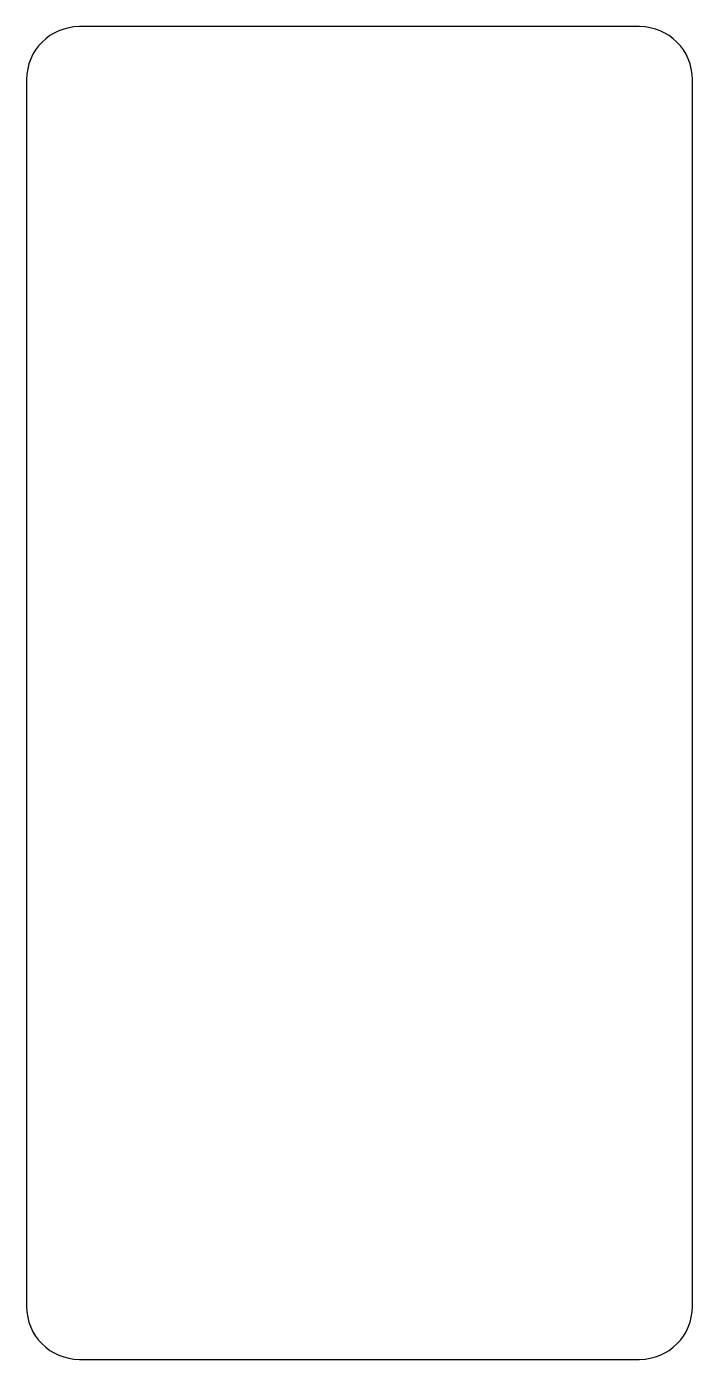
# Model space of a CAD drawing. Header units: millimetres. Extents: x -1038 to -998, y 125.6 to 205.6.
import ezdxf

# ---------------------------------------------------------------- set-up
doc = ezdxf.new("R2010")
doc.units = ezdxf.units.MM

msp = doc.modelspace()

# ---------------------------------------------------------------- linework, layer by layer
at = {"color": 7, "linetype": 'Continuous', "lineweight": 25}
for p, q in [((-1001.172, 205.647), (-1034.837, 205.647)), ((-1038.005, 202.479), (-1038.005, 128.814)), ((-998.005, 128.814), (-998.005, 202.479)), ((-1034.837, 125.647), (-1001.172, 125.647))]:
    msp.add_line(p, q, dxfattribs=at)
for centre, start, end in [((-1034.837, 202.479), 90, 180), ((-1001.172, 202.479), 0, 90), ((-1034.837, 128.814), 180, 270), ((-1001.172, 128.814), 270, 0)]:
    msp.add_arc(centre, 3.168, start, end, dxfattribs=at)

doc.saveas('drawing.dxf')
